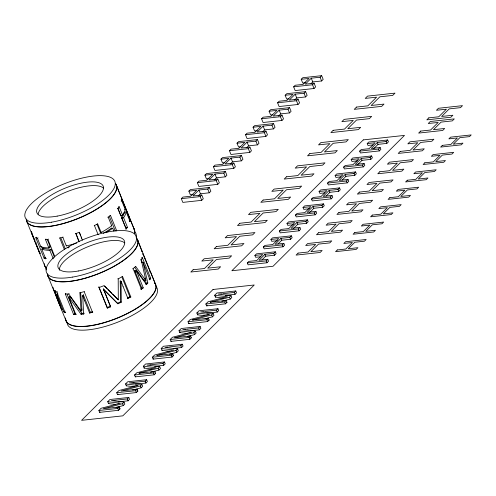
<?xml version="1.0" encoding="UTF-8"?>
<svg xmlns="http://www.w3.org/2000/svg" width="496" height="496" viewBox="0 0 496 496"><rect width="100%" height="100%" fill="white"/><g stroke="black" fill="none" stroke-linecap="round" stroke-linejoin="round"><path stroke-width="0.74" d="M121.278 302.207L121.067 281.275L120.193 280.965L120.671 301.754L121.278 302.207L119.61 303.013L117.924 303.794L103.571 289.559L103.391 288.914L117.924 303.794M112.536 294.035L118.302 299.844L118.209 278.926L122.524 276.433L130.832 296.999L127.67 298.542M78.963 241.719L75.764 233.349M79.199 241.8L75.993 233.48M119.865 213.534L120.726 215.655L122.617 215.264A48.193 16.641 -22 0 0 125.184 209.368L121.749 200.874L121.811 199.46L121.185 199.683M129.307 221.681L130.057 221.433L130.119 220.019L121.811 199.46M141.645 257.796L142.309 257.61L150.617 278.169L149.966 279.645L149.308 279.812M142.309 257.61L141.248 259.836L145.898 280.6L144.268 280.872L134.887 267.592M80.643 292.479L81.995 310.105L81.059 311.035L79.906 292.795L84.475 291.58M84.729 300.954L89.633 313.088L92.783 312.145M64.443 249.624L59.768 238.055L63.097 237.051M62.874 237.41L66.303 245.911L66.724 245.241M67.673 247.752L67.902 247.392L68.144 247.994M122.617 215.264L119.183 206.764L117.98 208.382L117.285 208.5M121.712 218.11A46.351 16.002 -22 0 0 124.167 212.474L126.176 211.817A48.193 16.641 -22 0 1 123.603 217.713L127.491 227.329L125.463 227.912M127.491 227.329L126.282 228.941L125.593 229.065M84.091 313.187L82.063 313.398L70.004 296.286L68.808 297.228L81.084 314.334L83.663 314.055L82.702 295.734L83.347 294.847L90.284 312.201L89.633 313.088M59.768 238.055L60.047 237.683M141.558 262.626L142.978 262.266L147.827 282.968L146.165 283.278L145.644 283.935M147.827 282.968L146.525 284.555L145.923 284.642M79.906 292.795L80.209 292.404M83.663 314.055L84.053 313.652M198.264 195.939L200.44 193.775L209.275 192.808L210.85 191.239L209.337 187.5L207.762 189.069L198.927 190.036L192.944 195.994L201.773 195.033L203.286 198.772L201.711 200.341L182.819 202.393L181.313 198.66L182.888 197.092L190.693 196.236L196.676 190.278L188.871 191.127L190.383 194.866L193.223 194.556M188.871 191.127L190.445 189.559L209.337 187.5M214.309 179.961L216.485 177.797L225.32 176.83L226.895 175.262L225.382 171.523L223.808 173.092L214.979 174.059L208.99 180.017L217.825 179.056L219.331 182.795L217.756 184.363L198.871 186.422L197.358 182.683L198.933 181.114L206.739 180.265L212.728 174.301L204.922 175.15L206.429 178.889L209.269 178.579M204.922 175.15L206.497 173.581L225.382 171.523M230.355 163.984L232.531 161.82L241.366 160.853L242.941 159.284L241.434 155.552L239.859 157.114L231.024 158.081L225.035 164.04L233.87 163.079L235.383 166.817L233.808 168.386L214.917 170.444L213.404 166.706L214.979 165.137L222.785 164.288L228.774 158.323L220.968 159.173L222.481 162.911L224.607 162.682M220.968 159.173L222.543 157.604L241.434 155.552M246.946 147.467L248.583 145.843L257.418 144.875L258.993 143.313L257.48 139.574L255.905 141.137L247.07 142.104L241.087 148.062L249.916 147.101L251.429 150.84L249.854 152.408L230.962 154.467L229.456 150.728L231.031 149.16L238.836 148.31L244.819 142.346L237.014 143.195L238.526 146.934L240.653 146.704M237.014 143.195L238.588 141.633L257.48 139.574M262.998 131.49L264.628 129.865L273.463 128.898L275.038 127.336L273.525 123.597L271.951 125.166L263.122 126.127L257.133 132.085L265.968 131.124L267.474 134.862L265.899 136.431L247.014 138.489L245.501 134.751L247.076 133.182L254.882 132.333L260.871 126.368L253.065 127.218L254.572 130.956L257.412 130.653M253.065 127.218L254.64 125.655L273.525 123.597M278.498 116.052L280.68 113.888L289.509 112.927L291.084 111.358L289.577 107.62L288.002 109.188L279.167 110.149L273.178 116.107L282.013 115.146L283.526 118.885L281.951 120.454L263.06 122.512L261.553 118.773L263.128 117.205L270.928 116.355L276.917 110.391L269.111 111.247L270.624 114.979L272.75 114.75M269.111 111.247L270.686 109.678L289.577 107.62M294.55 100.074L296.726 97.91L305.561 96.949L307.136 95.381L305.623 91.642L304.048 93.211L295.213 94.172L289.23 100.13L298.065 99.169L299.572 102.908L297.997 104.476L279.105 106.535L277.599 102.796L279.174 101.227L286.979 100.378L292.962 94.414L285.157 95.269L286.669 99.008L288.796 98.772M285.157 95.269L286.738 93.701L305.623 91.642M311.141 83.557L312.771 81.933L321.606 80.972L323.181 79.403L321.668 75.665L320.094 77.233L311.265 78.194L305.276 84.153L314.111 83.192L315.617 86.93L314.042 88.499L295.157 90.557L293.644 86.819L295.219 85.25L303.025 84.401L309.014 78.436L301.208 79.292L302.715 83.03L305.555 82.72M301.208 79.292L302.783 77.723L321.668 75.665M181.313 198.66L200.198 196.602L201.773 195.033M197.358 182.683L216.25 180.625L217.825 179.056M213.404 166.706L232.295 164.647L233.87 163.079M229.456 150.728L248.341 148.67L249.916 147.101M245.501 134.751L264.393 132.692L265.968 131.124M261.553 118.773L280.438 116.715L282.013 115.146M277.599 102.796L296.484 100.738L298.065 99.169M293.644 86.819L312.536 84.76L314.111 83.192M116.076 407.458L123.293 405.573L124.837 404.035L124.081 402.163L122.537 403.701L103.298 408.729L119.269 406.956L120.026 408.822L118.538 410.304L99.646 412.362L98.89 410.496L101.122 408.27L120.404 403.242L107.713 401.71L108.469 403.583L115.605 404.438M107.713 401.71L109.926 399.509L128.811 397.451L129.568 399.323L128.086 400.799L118.333 401.859M135.104 389.397L141.118 387.822L142.662 386.285L141.906 384.419L140.362 385.956L121.123 390.984L137.094 389.205L137.851 391.077L136.363 392.559L117.471 394.618L116.721 392.745L118.953 390.526L138.229 385.491L125.544 383.966L126.294 385.832L134.224 386.787M125.544 383.966L127.751 381.765L146.642 379.707L147.393 381.573L145.917 383.048L135.464 384.189M140.994 373.004L154.926 371.461L155.676 373.327L154.188 374.809L135.303 376.867L134.546 375.001L136.778 372.775L156.054 367.747L143.369 366.215L144.125 368.082L152.055 369.043M143.369 366.215L145.576 364.014L164.467 361.956L165.224 363.828L163.742 365.298L154.684 366.29M158.819 355.254L172.751 353.71L173.507 355.582L172.013 357.064L153.128 359.123L152.371 357.25L154.603 355.031L173.879 349.996L161.194 348.465L161.95 350.337L169.88 351.292M161.194 348.465L163.407 346.27L182.292 344.212L183.049 346.078L181.567 347.553L173.203 348.465M176.644 337.503L190.576 335.966L191.332 337.832L189.844 339.314L170.953 341.372L170.196 339.506L172.428 337.28L191.71 332.246L179.019 330.72L179.775 332.587L187.705 333.541M179.019 330.72L181.232 328.519L200.117 326.461L200.874 328.327L199.392 329.803L190.334 330.789M194.63 319.74L208.401 318.215L209.157 320.081L207.669 321.569L188.778 323.628L188.027 321.755L190.259 319.529L209.535 314.501L196.85 312.97L197.6 314.842L204.736 315.698M196.85 312.97L199.057 310.769L217.949 308.71L218.699 310.583L217.223 312.058L206.77 313.193M212.455 301.99L226.232 300.464L226.982 302.337L225.494 303.819L206.609 305.877L205.852 304.005L208.084 301.785L227.36 296.751L214.675 295.225L215.431 297.092L223.361 298.046M214.675 295.225L216.882 293.024L235.774 290.966L236.53 292.832L235.048 294.308L225.289 295.374M261.888 259.997L265.701 256.203L274.536 255.242L276.111 253.673L275.354 251.801L273.78 253.369L264.945 254.33L258.962 260.295L267.79 259.334L268.547 261.2L266.972 262.768L248.087 264.827L247.33 262.954L248.905 261.386L256.711 260.536L262.694 254.578L254.888 255.428L255.645 257.3L260.611 256.754M254.888 255.428L256.463 253.859L275.354 251.801M277.94 244.02L281.747 240.225L290.582 239.264L292.156 237.696L291.4 235.823L289.825 237.392L280.996 238.353L275.007 244.317L283.842 243.356L284.599 245.222L283.018 246.791L264.132 248.849L263.376 246.977L264.951 245.415L272.757 244.559L278.746 238.601L270.94 239.45L271.69 241.323L277.369 240.703M270.94 239.45L272.515 237.882L291.4 235.823M293.44 228.582L297.798 224.248L306.627 223.287L308.202 221.718L307.452 219.846L305.877 221.414L297.042 222.382L291.053 228.34L299.888 227.379L300.644 229.245L299.069 230.814L280.178 232.872L279.422 231L280.996 229.437L288.802 228.582L294.791 222.623L286.986 223.473L287.742 225.345L293.415 224.725M286.986 223.473L288.56 221.904L307.452 219.846M309.492 212.604L313.844 208.27L322.679 207.309L324.254 205.741L323.497 203.868L321.923 205.437L313.088 206.404L307.105 212.362L315.933 211.401L316.69 213.268L315.115 214.836L296.23 216.895L295.473 215.028L297.048 213.46L304.854 212.604L310.837 206.646L303.031 207.495L303.788 209.368L309.467 208.748M303.031 207.495L304.606 205.927L323.497 203.868M326.083 196.087L329.89 192.293L338.725 191.332L340.299 189.763L339.543 187.891L337.968 189.46L329.139 190.427L323.15 196.385L331.985 195.424L332.742 197.29L331.167 198.859L312.275 200.917L311.519 199.051L313.094 197.482L320.9 196.633L326.889 190.669L319.083 191.518L319.839 193.39L324.806 192.851M319.083 191.518L320.658 189.949L339.543 187.891M342.128 180.11L345.941 176.316L354.776 175.355L356.351 173.786L355.595 171.92L354.02 173.482L345.185 174.449L339.196 180.408L348.031 179.447L348.787 181.313L347.212 182.881L328.321 184.94L327.565 183.074L329.146 181.505L336.945 180.656L342.934 174.691L335.129 175.541L335.885 177.413L340.851 176.874M335.129 175.541L336.703 173.972L355.595 171.92M357.635 164.672L361.987 160.338L370.822 159.377L372.397 157.809L371.64 155.942L370.066 157.505L361.231 158.472L355.248 164.43L364.076 163.469L364.833 165.335L363.258 166.904L344.373 168.962L343.616 167.096L345.191 165.528L352.997 164.678L358.98 158.714L351.174 159.563L351.931 161.436L357.61 160.816M351.174 159.563L352.749 158.001L371.64 155.942M373.68 148.695L378.033 144.361L386.868 143.4L388.442 141.831L387.686 139.965L386.111 141.534L377.282 142.495L371.293 148.453L380.128 147.492L380.885 149.358L379.31 150.927L360.418 152.985L359.662 151.119L361.237 149.55L369.043 148.701L375.032 142.736L367.226 143.586L367.982 145.458L372.949 144.919M367.226 143.586L368.801 142.023L387.686 139.965M99.646 412.362L100.068 411.947M108.469 403.583L108.884 403.167M117.471 394.618L118.029 394.06M126.294 385.832L126.709 385.423M135.303 376.867L135.718 376.452M144.125 368.082L144.534 367.672M153.128 359.123L153.543 358.701M161.95 350.337L162.366 349.922M170.953 341.372L171.374 340.957M179.775 332.587L180.191 332.177M188.778 323.628L189.199 323.206M197.6 314.842L198.016 314.427M206.609 305.877L207.167 305.319M215.431 297.092L215.841 296.682M98.89 410.496L117.781 408.437L119.269 406.956M115.171 400.247L127.336 398.927L128.811 397.451M116.721 392.745L135.606 390.687L137.094 389.205M134.013 382.397L145.161 381.182L146.642 379.707M134.546 375.001L153.431 372.942L154.926 371.461M140.69 373.035L138.954 373.234L158.193 368.206L159.737 366.668L160.487 368.54L158.943 370.078L150.53 372.273M151.838 364.647L162.986 363.432L164.467 361.956M152.371 357.25L171.263 355.192L172.751 353.71M157.864 355.365L156.779 355.483L176.018 350.455L177.562 348.924L178.318 350.79L176.774 352.327L169.558 354.212M169.328 346.933L180.811 345.681L182.292 344.212M170.196 339.506L189.088 337.447L190.576 335.966M175.931 337.59L174.604 337.739L193.843 332.711L195.387 331.173L196.143 333.039L194.599 334.577L187.383 336.462M187.153 329.189L198.642 327.937L200.117 326.461M188.027 321.755L206.913 319.697L208.401 318.215M193.012 319.926L192.429 319.988L211.668 314.96L213.212 313.422L213.968 315.295L212.424 316.832L205.208 318.717M204.984 311.438L216.467 310.186L217.949 308.71M205.852 304.005L224.738 301.952L226.232 300.464M210.837 302.182L210.261 302.244L229.499 297.216L231.043 295.678L231.793 297.544L230.249 299.082L221.836 301.283M222.809 293.688L234.292 292.442L235.774 290.966M247.33 262.954L266.216 260.896L267.79 259.334M263.376 246.977L282.267 244.919L283.842 243.356M279.422 231L298.313 228.947L299.888 227.379M295.473 215.028L314.359 212.97L315.933 211.401M311.519 199.051L330.41 196.993L331.985 195.424M327.565 183.074L346.456 181.015L348.031 179.447M343.616 167.096L362.502 165.038L364.076 163.469M359.662 151.119L378.553 149.06L380.128 147.492M145.898 280.6L135.755 266.557L132.655 268.894M81.084 314.334L82.063 313.398M138.359 275.739L143.263 287.872L141.782 287.99L140.746 288.92M143.263 287.872L140.957 289.453M47.244 239.444L50.251 246.878L48.862 247.938L45.434 239.444L47.883 239.438L48.36 239.041M76.31 314.216L73.613 314.507L65.305 293.948L68.696 293.998L69.124 293.644M116.771 230.981L110.54 215.562L107.744 217.273M45.434 239.444L45.948 239.047M46.364 258.416L45.706 258.794L41.825 249.178A48.193 16.641 -22 0 0 49.854 250.387L51.237 249.327L54.393 257.145M65.305 293.948L65.788 293.595M73.613 314.507L74.896 313.565L75.696 313.602M130.832 296.999L129.847 296.751L127.298 298.251M36.431 237.212C34.838 237.534 37.646 238.663 38.056 237.857M37.405 238.235L40.833 246.729L41.596 246.289M41.825 249.178L43.567 248.174A46.351 16.002 -22 0 0 51.237 249.327M108.271 217.304L111.699 225.798A48.186 16.641 -22 0 1 101.153 232.519L97.718 224.018L94.215 225.575M35.755 237.578L44.063 258.137L45.421 257.405M55.546 290.613L54.907 290.916A48.329 16.69 -22 0 0 56.42 291.896L57.424 291.772M58.875 299.733L63.798 311.903L65.125 312.66L65.732 312.331M62.248 309.585L61.702 309.82L57.468 296.881L56.823 294.581L57.759 294.109M63.798 311.903L65.156 311.221M120.671 301.754L117.453 303.279M142.823 253.859L144.937 258.794M149.817 271.182L150.617 272.192L155.372 283.991M142.085 251.726L137.373 239.438M150.059 272.422L150.617 272.192M60.754 305.79L60.09 306.069L48.031 276.266M118.302 299.844L103.986 285.659L98.995 287.562L107.303 308.121L110.645 306.869L105.481 293.905M61.702 309.82L61.126 308.655L61.789 308.388M40.232 253.518L39.86 253.667L31.552 233.108L32.054 232.909M110.465 306.23L107.254 307.433L107.303 308.121M79.248 232.209L75.745 233.752M31.552 233.108L31.465 231.731M35.024 240.182L34.131 238.681M36.016 242.631L36.003 243.325M129.239 220.336L130.119 220.019M39.897 252.247L39.86 253.667M121.123 201.078L121.749 200.874M124.558 209.572L125.184 209.368M149.073 278.609L150.617 278.169M132.705 390.023L133.901 389.707M140.604 259.991L141.248 259.836M92.578 311.724L90.284 312.201M118.476 206.913L119.183 206.764M123.603 217.713L121.712 218.104L125.116 226.517M193.893 319.827L193.099 319.92M211.346 302.12L210.924 302.169M226.288 302.411L226.982 302.337M208.463 320.162L209.157 320.081M190.631 337.906L191.332 337.832M172.806 355.657L173.507 355.582M154.981 373.401L155.676 373.327M137.156 391.152L137.851 391.077M119.325 408.902L120.026 408.822M133.939 382.404L133.244 382.472M151.299 364.703L150.951 364.74M204.172 311.519L200.564 311.891L213.212 313.422M150.691 364.765L147.083 365.137L159.737 366.668M132.996 382.497L129.258 382.887L141.906 384.419M221.861 293.787L218.389 294.147L231.043 295.678M186.205 329.282L182.739 329.642L195.387 331.173M168.38 347.033L164.914 347.386L177.562 348.924M114.756 400.291L111.433 400.632L124.081 402.163M135.185 266.612L135.755 266.557M141.782 287.99L134.745 270.68L136.22 270.562L146.525 284.555M109.883 215.562L110.54 215.562M111.172 225.767L111.699 225.798M103.292 233.399A46.357 16.008 -22 0 0 111.284 228.172L112.691 228.247L113.906 231.248M122.159 276.34L122.524 276.433M45.706 258.794L44.063 258.137M97.365 223.882L97.718 224.018M96.999 224.18L100.217 232.14L101.153 232.519M117.806 278.752L118.209 278.926M111.656 293.142L108.147 289.559M107.266 288.66L104.619 285.95M141.515 250.455L142.309 251.633M134.745 270.68L136.059 272.44M81.059 311.035L68.696 293.998M81.995 310.105L81.226 309.051M104.91 292.559L105.394 293.694M104.73 292.349L103.571 289.559M105.66 294.531L103.391 288.914M70.835 298.319L70.004 296.286M138.279 275.534L136.22 270.562M70.891 302.262L68.808 297.228M121.253 281.753L123.058 286.44M82.894 296.205L84.667 300.793M386.111 141.534L386.868 143.4M377.282 142.495L378.033 144.361M378.553 149.06L379.31 150.927M370.066 157.505L370.822 159.377M361.231 158.472L361.987 160.338M362.502 165.038L363.258 166.904M320.094 77.233L321.606 80.972M354.02 173.482L354.776 175.355M311.265 78.194L312.771 81.933M312.536 84.76L314.042 88.499M345.185 174.449L345.941 176.316M346.456 181.015L347.212 182.881M304.048 93.211L305.561 96.949M337.968 189.46L338.725 191.332M295.213 94.172L296.726 97.91M296.484 100.738L297.997 104.476M329.139 190.427L329.89 192.293M330.41 196.993L331.167 198.859M288.002 109.188L289.509 112.927M321.923 205.437L322.679 207.309M279.167 110.149L280.68 113.888M280.438 116.715L281.951 120.454M313.088 206.404L313.844 208.27M314.359 212.97L315.115 214.836M271.951 125.166L273.463 128.898M305.877 221.414L306.627 223.287M263.122 126.127L264.628 129.865M264.393 132.692L265.899 136.431M297.042 222.382L297.798 224.248M298.313 228.947L299.069 230.814M255.905 141.137L257.418 144.875M289.825 237.392L290.582 239.264M247.07 142.104L248.583 145.843M248.341 148.67L249.854 152.408M280.996 238.353L281.747 240.225M282.267 244.919L283.018 246.791M239.859 157.114L241.366 160.853M273.78 253.369L274.536 255.242M231.024 158.081L232.531 161.82M232.295 164.647L233.808 168.386M264.945 254.33L265.701 256.203M266.216 260.896L266.972 262.768M223.808 173.092L225.32 176.83M214.979 174.059L216.485 177.797M216.25 180.625L217.756 184.363M207.762 189.069L209.275 192.808M198.927 190.036L200.44 193.775M200.198 196.602L201.711 200.341M234.292 292.442L235.048 294.308M229.499 297.216L230.249 299.082M224.738 301.952L225.494 303.819M216.467 310.186L217.223 312.058M211.668 314.96L212.424 316.832M206.913 319.697L207.669 321.569M198.642 327.937L199.392 329.803M193.843 332.711L194.599 334.577M189.088 337.447L189.844 339.314M116.541 185.609L134.546 230.169M116.126 184.58L134.125 229.14M180.811 345.681L181.567 347.553M126.176 211.817L130.057 221.433M137.795 240.467L155.794 285.026M145.018 258.999L149.922 271.132M124.167 212.474L124.409 213.075M142.978 262.266L145.024 267.418M145.061 267.511L149.966 279.645M141.062 259.396L142.098 261.962M176.018 350.455L176.774 352.327M117.98 208.382L126.282 228.941M117.719 208.221L118.581 210.347M118.792 210.881L119.654 213.001M125.358 227.118L125.6 227.72M171.263 355.192L172.013 357.064M133.182 268.875L141.49 289.435M109.548 216.851L115.264 230.987M111.284 228.172L111.526 228.774M162.986 363.432L163.742 365.298M122.059 277.475L129.847 296.751M158.193 368.206L158.943 370.078M121.067 281.275L121.284 281.827M123.076 286.49L127.993 298.66M120.193 280.965L120.888 282.732M94.513 225.742L98.152 234.738M153.431 372.942L154.188 374.809M145.161 381.182L145.917 383.048M105.747 294.736L110.645 306.869M79.689 233.021L80.73 235.594M81.251 236.877L81.766 238.161M79.292 232.488L82.404 240.194M140.362 385.956L141.118 387.822M98.946 286.874L107.254 307.433M135.606 390.687L136.363 392.559M84.277 291.902L92.585 312.468M127.336 398.927L128.086 400.799M61.033 238.347L65.187 248.626M82.702 295.734L82.925 296.286M122.537 403.701L123.293 405.573M117.781 408.437L118.538 410.304M47.883 239.438L54.634 256.147M70.94 302.399L75.863 314.569M49.854 250.387L53.252 258.8M67.109 294.289L74.896 313.565M43.567 248.174L43.809 248.775M41.72 246.878L42.761 249.451M56.817 292.101L65.125 312.66M56.823 294.581L58.857 299.677M31.341 231.775L31.558 232.308M31.769 232.841L31.986 233.368M32.197 233.901L32.414 234.434M32.631 234.961L33.058 236.022M33.269 236.555L33.914 238.148M36.251 243.927L36.977 245.725M37.219 246.326L37.46 246.927M37.708 247.529L37.95 248.13M38.192 248.732L38.434 249.333M38.676 249.934L38.917 250.536M39.165 251.137L39.407 251.739M26.784 221.408L44.789 265.968M61.182 308.81L66.036 320.819M58.565 302.337L53.797 289.776M61.126 308.655L59.656 304.91M59.929 305.654L55.955 294.847M120.968 282.937L121.204 283.557M59.613 304.823L54.907 290.916M52.905 287.246L53.345 288.511M142.935 253.816L143.257 254.758M57.505 292.993L57.809 293.954M145.012 278.132L145.309 279.422M145.595 280.705L146.165 283.278M143.995 279.583L144.268 280.872M98.952 287.004L98.995 287.562M83.433 296.583L83.347 294.847M115.469 183.514A48.329 16.69 -22 0 1 77.587 218.606A48.329 16.69 -22 0 1 26.276 219.418M120.968 215.295A46.351 16.002 -22 0 1 120.72 215.655M112.735 228.197A48.193 16.641 -22 0 1 106.473 232.407M100.917 231.744A46.357 16.008 -22 0 1 100.211 232.14M76.669 243.077A48.186 16.641 -22 0 1 66.303 245.904M69.359 247.051A46.357 16.008 -22 0 1 68.628 247.225M50.251 246.878A46.351 16.002 -22 0 1 49.172 246.841M48.868 247.938A48.193 16.641 -22 0 1 40.839 246.729M34.801 240.3A48.193 16.641 -22 0 1 34.794 239.971M35.793 242.749A48.193 16.641 -22 0 1 35.786 242.42M115.494 183.619A48.329 16.69 -22 0 1 77.091 218.965A48.329 16.69 -22 0 1 26.313 219.077M38.161 214.148A35.724 12.338 -22 0 1 67.264 191.636A35.724 12.338 -22 0 1 103.391 188.052M135.47 232.574A48.329 16.69 -22 0 1 136.146 237.286M46.413 269.954A48.329 16.69 -22 0 1 45.824 267.375M133.498 228.172A48.329 16.69 -22 0 1 134.633 233.548M46.221 268.014A48.329 16.69 -22 0 1 44.311 263.636M133.591 228.371A48.329 16.69 -22 0 1 134.757 233.418M46.494 268.367A48.329 16.69 -22 0 1 44.398 264.275M156.054 286.527A48.329 16.69 -22 0 1 118.259 321.954A48.329 16.69 -22 0 1 67.072 322.226M154.746 283.03A48.329 16.69 -22 0 1 116.337 318.376A48.329 16.69 -22 0 1 65.559 318.494M136.741 238.477A48.329 16.69 -22 0 1 98.338 273.823A48.329 16.69 -22 0 1 47.56 273.935M59.384 270.233A35.724 12.338 -22 0 1 86.974 247.12A35.724 12.338 -22 0 1 124.639 242.91M136.716 238.371A48.329 16.69 -22 0 1 98.834 273.463A48.329 16.69 -22 0 1 47.523 274.269M154.839 283.228A48.329 16.69 -22 0 1 115.432 318.922A48.329 16.69 -22 0 1 65.658 317.917M193.124 269.75L190.836 272.031L218.308 269.037L220.602 266.761L207.75 268.156L216.461 259.489L229.307 258.087L231.601 255.806L204.123 258.8L201.835 261.082L213.187 259.848L204.476 268.516L193.124 269.75M216.467 246.512L214.173 248.794L241.651 245.799L243.939 243.517L231.093 244.919L239.797 236.251L252.65 234.85L254.938 232.568L227.466 235.563L225.172 237.844L236.53 236.604L227.819 245.278L216.467 246.512M239.81 223.274L237.516 225.556L264.994 222.561L267.282 220.28L254.436 221.681L263.14 213.013L275.993 211.612L278.281 209.331L250.809 212.325L248.515 214.607L259.867 213.367L251.162 222.034L239.81 223.274M263.153 200.037L260.859 202.312L288.337 199.324L290.625 197.042L277.779 198.443L286.483 189.77L299.336 188.368L301.624 186.093L274.152 189.081L271.858 191.363L283.21 190.129L274.505 198.797L263.153 200.037M286.496 176.793L284.202 179.075L311.68 176.08L313.968 173.798L301.122 175.2L309.826 166.532L322.679 165.131L324.967 162.849L297.495 165.844L295.201 168.125L306.553 166.885L297.848 175.559L286.496 176.793M309.839 153.555L307.545 155.837L335.017 152.842L337.311 150.561L324.465 151.962L333.169 143.294L346.016 141.893L348.31 139.612L320.838 142.606L318.544 144.888L329.896 143.648L321.191 152.315L309.839 153.555M333.176 130.318L330.888 132.599L358.36 129.605L360.654 127.323L347.801 128.724L356.512 120.051L369.359 118.656L371.653 116.374L344.174 119.369L341.887 121.644L353.239 120.41L344.528 129.078L333.176 130.318M356.519 107.074L354.231 109.356L381.703 106.361L383.997 104.086L371.144 105.481L379.855 96.813L392.702 95.412L394.996 93.13L367.517 96.125L365.23 98.406L376.582 97.173L367.871 105.84L356.519 107.074M213.032 289.484L81.598 420.335L122.81 415.846L254.243 284.989L213.032 289.484M363.283 139.897L231.849 270.748L273.06 266.259L404.494 135.402L363.283 139.897M428.829 117.856L426.82 119.852L450.864 117.236L452.867 115.239L441.626 116.461L449.246 108.878L460.486 107.651L462.489 105.654L438.452 108.277L436.449 110.273L446.381 109.188L438.762 116.777L428.829 117.856M298.096 253.103L296.093 255.099L320.137 252.476L322.14 250.48L310.893 251.708L318.513 244.119L329.759 242.897L331.762 240.901L307.725 243.517L305.716 245.514L315.648 244.435L308.035 252.018L298.096 253.103M318.525 232.767L316.516 234.763L340.56 232.14L342.562 230.15L331.322 231.372L338.942 223.789L350.182 222.561L352.185 220.565L328.147 223.188L326.145 225.184L336.077 224.099L328.457 231.688L318.525 232.767M338.948 212.431L336.945 214.427L360.983 211.811L362.985 209.814L351.745 211.036L359.364 203.453L370.605 202.225L372.614 200.229L348.57 202.852L346.568 204.848L356.5 203.763L348.88 211.352L338.948 212.431M359.371 192.101L357.368 194.091L381.405 191.475L383.414 189.478L372.167 190.706L379.787 183.117L391.034 181.896L393.037 179.899L368.993 182.516L366.99 184.512L376.923 183.427L369.303 191.016L359.371 192.101M379.793 171.765L377.791 173.761L401.834 171.139L403.837 169.142L392.596 170.37L400.21 162.781L411.457 161.56L413.459 159.563L389.422 162.18L387.413 164.176L397.352 163.097L389.732 170.68L379.793 171.765M400.222 151.429L398.214 153.425L422.257 150.803L424.26 148.812L413.019 150.034L420.639 142.451L431.88 141.224L433.882 139.227L409.845 141.85L407.842 143.846L417.775 142.761L410.155 150.344L400.222 151.429M420.645 131.093L418.643 133.089L442.68 130.473L444.683 128.476L433.442 129.698L441.062 122.115L452.302 120.888L454.311 118.891L430.268 121.514L428.265 123.51L438.197 122.425L430.578 130.014L420.645 131.093M337.305 249.947L335.587 251.658L356.19 249.414L357.914 247.702L348.273 248.75L354.807 242.253L364.442 241.199L366.16 239.487L345.551 241.738L343.833 243.443L352.352 242.519L345.817 249.023L337.305 249.947M354.814 232.519L353.096 234.23L373.699 231.985L375.416 230.274L365.781 231.322L372.31 224.818L381.951 223.77L383.668 222.059L363.06 224.304L361.342 226.015L369.855 225.091L363.326 231.589L354.814 232.519M372.316 215.09L370.599 216.802L391.208 214.557L392.925 212.846L383.29 213.894L389.819 207.39L399.454 206.342L401.171 204.631L380.568 206.875L378.851 208.587L387.364 207.657L380.835 214.16L372.316 215.09M389.825 197.662L388.108 199.367L408.71 197.123L410.434 195.412L400.793 196.466L407.328 189.962L416.962 188.914L418.68 187.203L398.071 189.447L396.354 191.158L404.872 190.228L398.338 196.732L389.825 197.662M407.334 180.228L405.61 181.939L426.219 179.695L427.936 177.983L418.302 179.037L424.83 172.534L434.471 171.48L436.189 169.775L415.58 172.019L413.862 173.73L422.375 172.8L415.846 179.304L407.334 180.228M424.836 162.8L423.119 164.511L443.728 162.266L445.445 160.555L435.81 161.603L442.339 155.105L451.974 154.051L453.691 152.34L433.089 154.585L431.371 156.296L439.884 155.372L433.355 161.87L424.836 162.8M442.345 145.371L440.628 147.083L461.23 144.838L462.954 143.127L453.313 144.175L459.848 137.671L469.483 136.623L471.2 134.912L450.591 137.156L448.874 138.868L457.393 137.944L450.858 144.441L442.345 145.371M51.348 222.227A48.329 16.69 -22 0 0 115.072 182.013A48.329 16.69 -22 0 0 43.71 194.159A48.329 16.69 -22 0 0 51.348 222.227M57.176 216.12A35.724 12.338 -22 0 0 103.211 186.198A35.724 12.338 -22 0 0 49.743 196.081A35.724 12.338 -22 0 0 57.176 216.12M72.596 277.084A48.329 16.69 -22 0 0 136.319 236.871A48.329 16.69 -22 0 0 64.964 249.017A48.329 16.69 -22 0 0 72.596 277.084M78.424 270.977A35.724 12.338 -22 0 0 124.459 241.056A35.724 12.338 -22 0 0 70.99 250.933A35.724 12.338 -22 0 0 78.424 270.977"/></g></svg>
